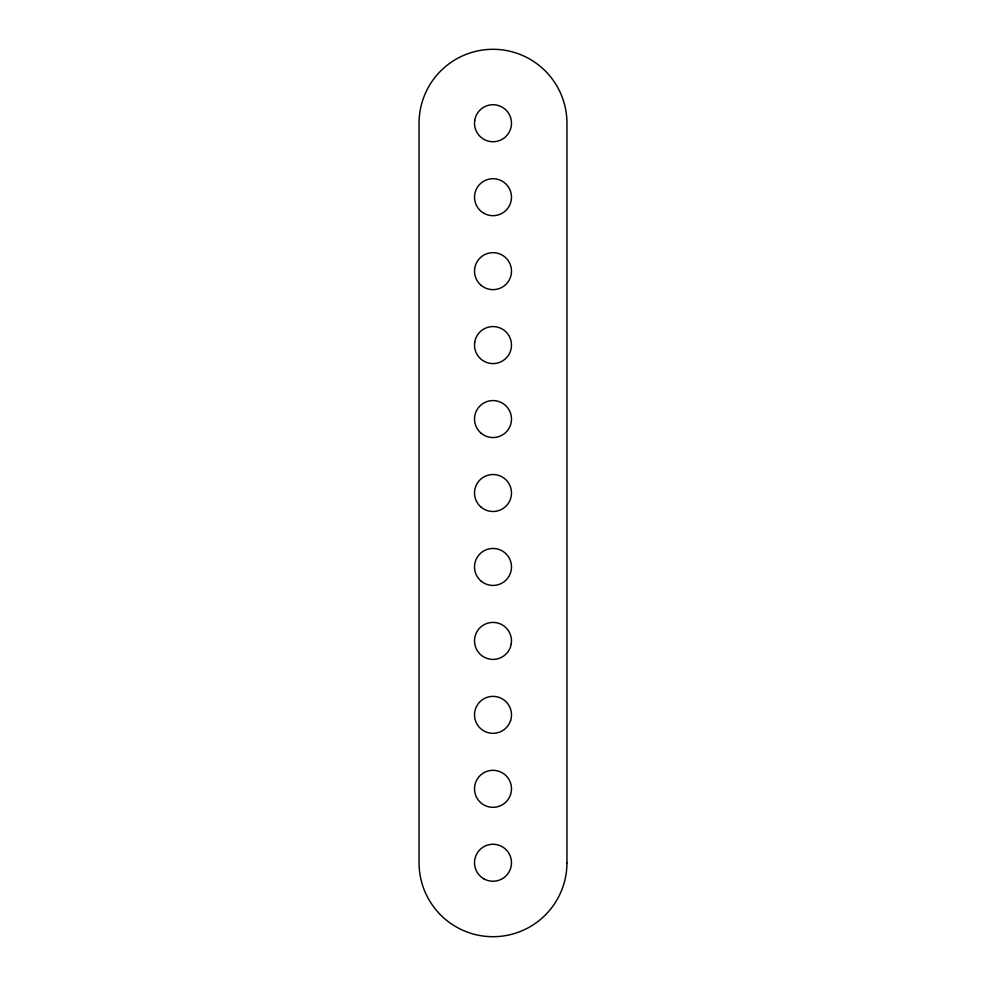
<?xml version="1.0" encoding="UTF-8"?>
<svg xmlns="http://www.w3.org/2000/svg" width="986" height="986" viewBox="0 0 986 986"><rect width="100%" height="100%" fill="white"/><g stroke="black" fill="none" stroke-linecap="round" stroke-linejoin="round"><path stroke-width="1.48" d="M474.734 120.354L474.512 123.25A18.487 18.487 0 0 0 493 141.737A18.487 18.487 0 0 0 511.487 123.25L511.266 120.354A18.487 18.487 0 0 0 474.734 120.354M474.734 342.204L474.512 345.1A18.487 18.487 0 0 0 493 363.587A18.487 18.487 0 0 0 511.487 345.1L511.266 342.204A18.487 18.487 0 0 0 474.734 342.204M511.487 788.8L511.266 791.696A18.487 18.487 0 0 1 474.734 791.696L474.512 788.8A18.487 18.487 0 0 1 493 770.312A18.487 18.487 0 0 1 511.487 788.8M511.266 643.796L510.588 646.619A18.487 18.487 0 0 1 474.734 643.796L474.512 640.9A18.487 18.487 0 0 1 490.104 622.634L493 622.412A18.487 18.487 0 0 1 511.266 643.796M510.588 720.569L509.479 723.243A18.487 18.487 0 0 1 493 733.337L490.104 733.116A18.487 18.487 0 0 1 476.521 706.457L478.037 703.979A18.487 18.487 0 0 1 490.104 696.584L493 696.362A18.487 18.487 0 0 1 510.588 720.569M566.95 862.75L566.95 123.25A73.95 73.95 0 0 0 493 49.3A73.95 73.95 0 0 0 419.05 123.25L419.05 862.75A73.95 73.95 0 0 0 493 936.7A73.95 73.95 0 0 0 566.95 862.75M483.756 878.76A18.487 18.487 0 0 0 511.487 862.75A18.487 18.487 0 0 0 483.756 846.74A18.487 18.487 0 0 0 483.756 878.76M481.365 285.521A18.487 18.487 0 0 0 511.266 274.046A18.487 18.487 0 0 0 486.369 253.895A18.487 18.487 0 0 0 481.365 285.521M483.756 213.21A18.487 18.487 0 0 0 511.487 197.2A18.487 18.487 0 0 0 483.756 181.19A18.487 18.487 0 0 0 483.756 213.21M481.365 507.371A18.487 18.487 0 0 0 511.266 495.896A18.487 18.487 0 0 0 486.369 475.745A18.487 18.487 0 0 0 481.365 507.371M481.365 581.321A18.487 18.487 0 0 0 511.266 569.846A18.487 18.487 0 0 0 486.369 549.695A18.487 18.487 0 0 0 481.365 581.321M481.365 433.421A18.487 18.487 0 0 0 511.266 421.946A18.487 18.487 0 0 0 486.369 401.795A18.487 18.487 0 0 0 481.365 433.421"/></g></svg>
